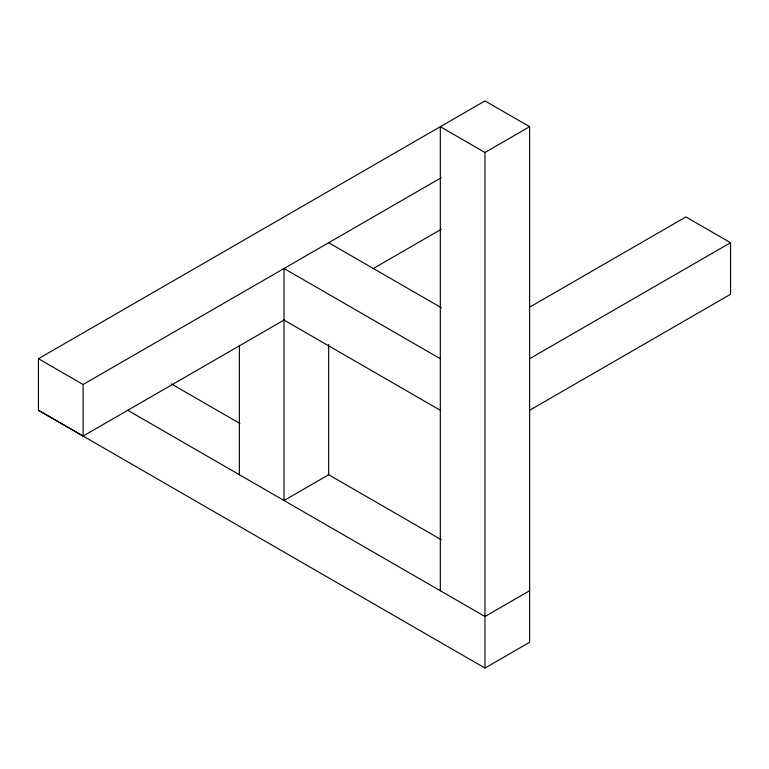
<?xml version="1.0" encoding="UTF-8"?>
<svg xmlns="http://www.w3.org/2000/svg" width="769" height="769" viewBox="0 0 769 769"><rect width="100%" height="100%" fill="white"/><g stroke="black" fill="none" stroke-linecap="round" stroke-linejoin="round"><path stroke-width="1.15" d="M440.31 590.736L440.31 126.702L484.97 152.483L529.62 126.702L529.62 642.298L484.97 668.078L38.45 410.281L38.45 358.719L484.97 100.922L529.62 126.702M38.45 358.719L83.1 384.5L441.348 177.668M38.45 410.281L83.1 436.061L284.549 319.75M372.821 268.794L441.348 229.229M529.505 307.225L685.9 216.935L730.55 242.716L730.55 294.277L529.62 410.281M529.62 358.719L730.55 242.716M529.62 590.736L484.97 616.517L127.75 410.281M328.69 242.716L441.502 307.84M440.31 358.719L284.03 268.496L284.03 500.513L328.69 474.733L328.69 344.464M284.03 320.048L440.31 410.281M171.362 383.904L239.899 423.469M328.171 474.435L441.348 539.78M484.97 152.483L484.97 668.078M239.38 345.666L239.38 474.733M83.1 384.5L83.1 436.061"/></g></svg>
